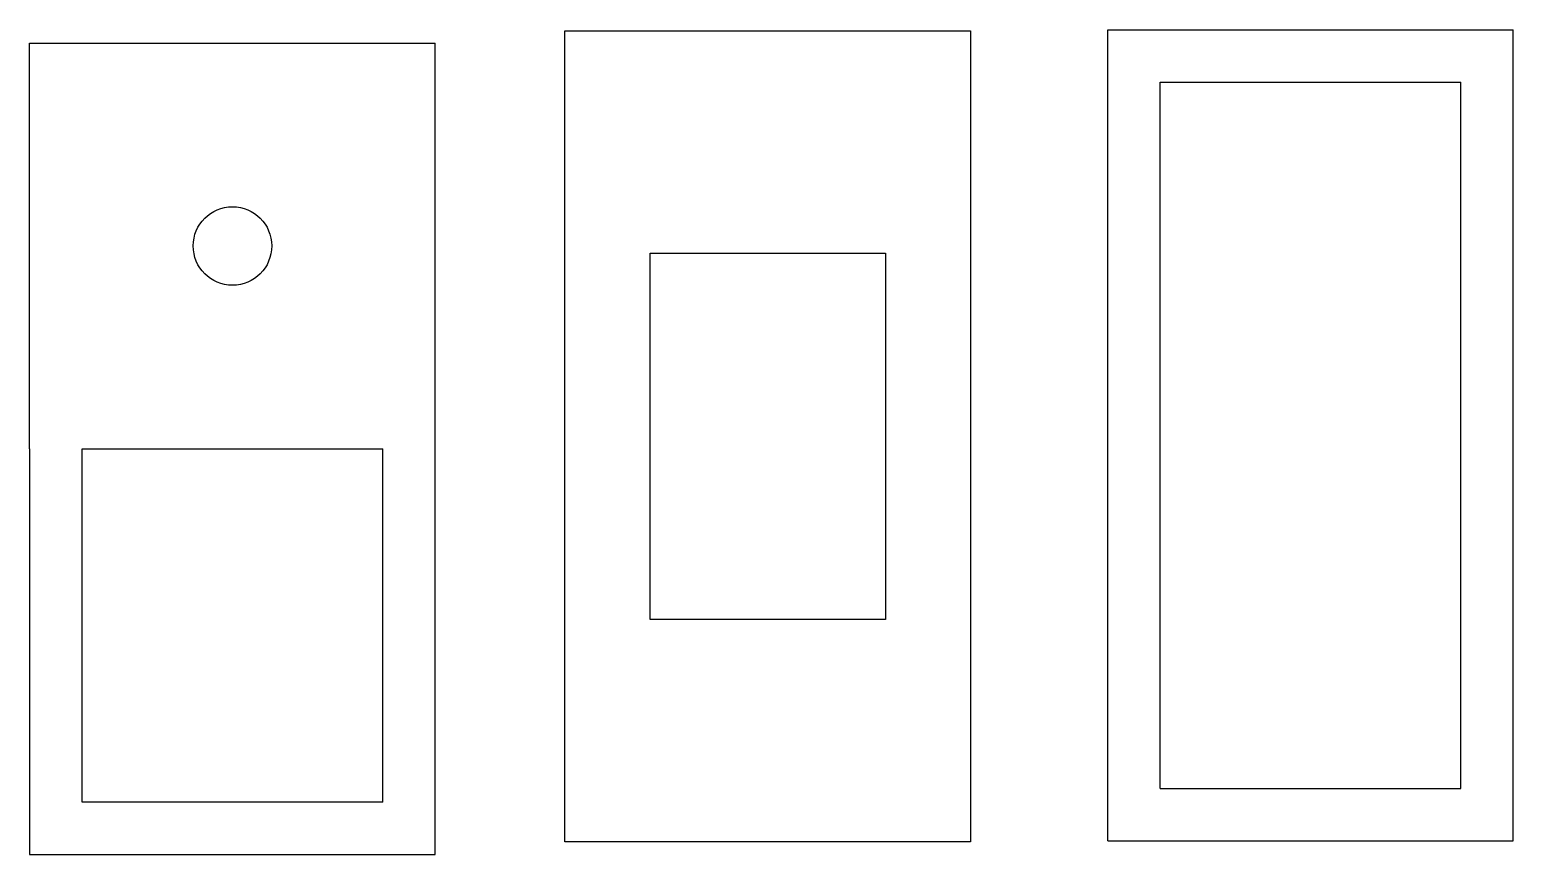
# Model space of a CAD drawing. Header units: inches. Extents: x 21.6 to 78.2, y -14.6 to 16.9.
import ezdxf

# ---------------------------------------------------------------- set-up
doc = ezdxf.new("R2010")
doc.units = ezdxf.units.IN
doc.header["$MEASUREMENT"] = 0
doc.layers.get('0').update_dxf_attribs({"true_color": 0xc2ced6})

msp = doc.modelspace()

# ---------------------------------------------------------------- linework, layer by layer
for p, q in [((42.009, -14.096), (42.009, 16.904)), ((42.009, 16.904), (57.509, 16.904)), ((57.509, 16.904), (57.509, -14.096)), ((62.746, -14.058), (62.746, 16.942)), ((62.746, 16.942), (78.246, 16.942)), ((78.246, -14.058), (78.246, 16.942)), ((21.556, 8.675), (21.556, 16.425)), ((21.556, 16.425), (37.056, 16.425)), ((37.056, 0.925), (37.056, 16.425)), ((64.746, -12.058), (64.746, 14.942)), ((64.746, 14.942), (76.246, 14.942)), ((76.246, -12.058), (76.246, 14.942)), ((21.556, 0.925), (21.556, 8.675)), ((21.556, 0.925), (21.556, -14.575)), ((23.556, 0.925), (35.056, 0.925)), ((23.556, -12.575), (23.556, 0.925)), ((35.056, -12.575), (35.056, 0.925)), ((37.056, -14.575), (37.056, 0.925)), ((64.746, -12.058), (76.246, -12.058)), ((35.056, -12.575), (23.556, -12.575)), ((37.056, -14.575), (37.056, -12.575)), ((57.509, -14.096), (42.009, -14.096)), ((62.746, -14.058), (78.246, -14.058)), ((62.746, -14.058), (64.746, -14.058)), ((21.556, -14.575), (37.056, -14.575))]:
    msp.add_line(p, q)
msp.add_lwpolyline([(54.259, -5.596), (45.259, -5.596), (45.259, 8.404), (54.259, 8.404)], close=True)
msp.add_circle((29.306, 8.675), 1.5)

doc.saveas('drawing.dxf')
